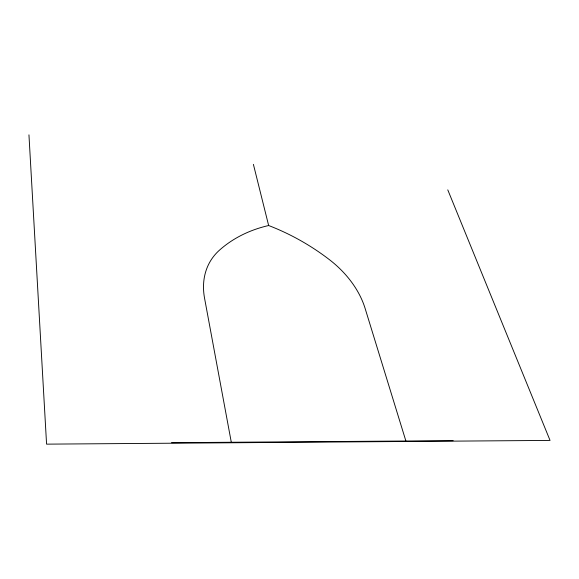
<?xml version="1.0" encoding="UTF-8"?>
<svg xmlns="http://www.w3.org/2000/svg" width="579" height="579" viewBox="0 0 579 579"><rect width="100%" height="100%" fill="white"/><g stroke="black" fill="none" stroke-linecap="round" stroke-linejoin="round"><path stroke-width="0.87" d="M171.478 442.689L453.191 440.677M447.777 189.869L550.05 440.416L46.573 444.144L28.95 134.856M405.893 441.017L365.125 308.448A88.471 64.095 32.1 0 0 329.408 259.66A191.425 150.004 31 0 0 268.649 225.521L253.399 164.356M231.296 442.262L204.575 298.33A88.471 64.095 32.1 0 1 219.557 250.092A181.097 132.005 38.3 0 1 268.649 225.521"/></g></svg>
